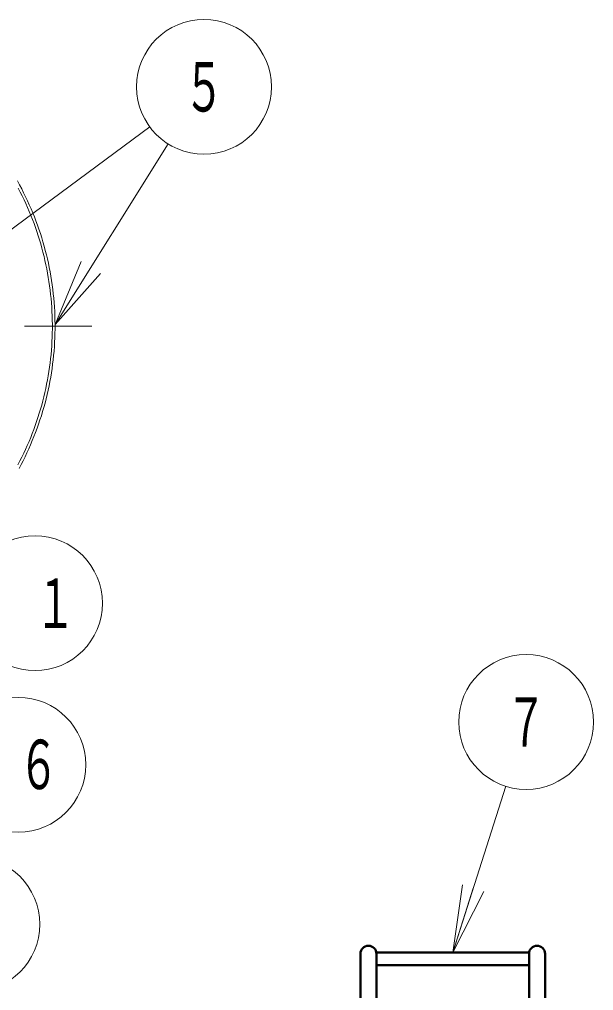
# Model space of a CAD drawing. Units: millimetres on the paper, scale 1:60. Extents: x -385 to 0, y -594 to 267.
# Drawn here: x -223.68 to -198.14, y 162.39 to 205.62 of the extents above; entities that cross this region are included whole.
import ezdxf
from ezdxf.enums import TextEntityAlignment as Align

# ---------------------------------------------------------------- set-up
doc = ezdxf.new("R2010")
doc.units = ezdxf.units.MM
doc.linetypes.add('USER2', pattern=[6, 3, -1, 1, -1])
doc.layers.add('LY_1', color=140, linetype='Continuous', lineweight=50)
doc.styles.add('ＭＳ ゴシック', font='')
doc.styles.get('ＭＳ ゴシック').set_extended_font_data('MS Gothic')

msp = doc.modelspace()

# ---------------------------------------------------------------- linework, layer by layer
at = {"layer": 'LY_1', "color": 7, "lineweight": 13}
for p, q in [((-241.995, 182.985), (-217.878, 200.833)), ((-222.091, 192.035), (-217.058, 200.075)), ((-222.091, 192.035), (-220.923, 194.843)), ((-222.091, 192.035), (-220.499, 194.578)), ((-220.076, 194.312), (-222.091, 192.035)), ((-204.401, 164.085), (-202.046, 171.485)), ((-204.401, 164.085), (-203.968, 167.095)), ((-204.401, 164.085), (-203.491, 166.943)), ((-203.015, 166.792), (-204.401, 164.085))]:
    msp.add_line(p, q, dxfattribs=at)
at = {"layer": 'LY_1', "linetype": 'USER2', "lineweight": 13}
msp.add_line((-220.451, 191.963), (-250.303, 191.963), dxfattribs=at)
at = {"layer": 'LY_1'}
for p, q in [((-208.507, 164.029), (-208.507, 149.029)), ((-207.796, 164.085), (-201.007, 164.085)), ((-207.796, 164.029), (-207.796, 149.029)), ((-201.007, 164.029), (-201.007, 149.029)), ((-200.296, 164.029), (-200.296, 149.029)), ((-207.796, 163.518), (-201.007, 163.518))]:
    msp.add_line(p, q, dxfattribs=at)
at = {"layer": 'LY_1', "color": 7, "lineweight": 13}
for points in [[(-223.762, 198.426), (-223.668, 198.253), (-223.576, 198.079), (-223.488, 197.904), (-223.402, 197.728), (-223.318, 197.55), (-223.237, 197.371), (-223.159, 197.191), (-223.083, 197.01), (-223.01, 196.828), (-222.94, 196.645), (-222.872, 196.46), (-222.807, 196.275), (-222.745, 196.089), (-222.686, 195.902), (-222.629, 195.714), (-222.575, 195.525), (-222.524, 195.335), (-222.476, 195.145), (-222.431, 194.954), (-222.388, 194.762), (-222.348, 194.57), (-222.311, 194.377), (-222.277, 194.184), (-222.246, 193.99), (-222.217, 193.796), (-222.192, 193.601), (-222.169, 193.406), (-222.149, 193.211), (-222.132, 193.015), (-222.118, 192.819), (-222.107, 192.623), (-222.099, 192.427), (-222.094, 192.231), (-222.091, 192.035), (-222.092, 191.838), (-222.095, 191.642), (-222.101, 191.446), (-222.11, 191.25), (-222.122, 191.054), (-222.137, 190.858), (-222.155, 190.663), (-222.175, 190.467), (-222.199, 190.272), (-222.225, 190.078), (-222.254, 189.884), (-222.286, 189.69), (-222.321, 189.497), (-222.359, 189.304), (-222.4, 189.112), (-222.443, 188.92), (-222.489, 188.73), (-222.538, 188.54), (-222.589, 188.35), (-222.644, 188.161), (-222.701, 187.974), (-222.761, 187.787), (-222.824, 187.601), (-222.89, 187.416), (-222.958, 187.232), (-223.029, 187.049), (-223.103, 186.867), (-223.179, 186.686), (-223.258, 186.506), (-223.34, 186.328), (-223.424, 186.15), (-223.511, 185.974), (-223.6, 185.799), (-223.692, 185.626)], [(-223.725, 198.104), (-223.638, 197.935), (-223.553, 197.763), (-223.47, 197.591), (-223.39, 197.418), (-223.312, 197.243), (-223.237, 197.067), (-223.165, 196.89), (-223.095, 196.712), (-223.027, 196.534), (-222.962, 196.354), (-222.9, 196.173), (-222.84, 195.991), (-222.783, 195.809), (-222.729, 195.626), (-222.678, 195.442), (-222.629, 195.257), (-222.582, 195.071), (-222.539, 194.885), (-222.498, 194.699), (-222.459, 194.511), (-222.424, 194.323), (-222.391, 194.135), (-222.361, 193.946), (-222.334, 193.757), (-222.309, 193.568), (-222.287, 193.378), (-222.268, 193.188), (-222.252, 192.997), (-222.238, 192.806), (-222.228, 192.616), (-222.219, 192.425), (-222.214, 192.234), (-222.211, 192.042), (-222.212, 191.851), (-222.214, 191.66), (-222.22, 191.469), (-222.229, 191.278), (-222.24, 191.087), (-222.254, 190.897), (-222.271, 190.706), (-222.29, 190.516), (-222.313, 190.326), (-222.338, 190.137), (-222.365, 189.948), (-222.396, 189.759), (-222.429, 189.571), (-222.465, 189.383), (-222.504, 189.196), (-222.545, 189.009), (-222.589, 188.823), (-222.636, 188.638), (-222.686, 188.453), (-222.738, 188.269), (-222.793, 188.086), (-222.85, 187.904), (-222.91, 187.722), (-222.973, 187.542), (-223.038, 187.362), (-223.106, 187.183), (-223.176, 187.006), (-223.249, 186.829), (-223.325, 186.653), (-223.403, 186.479), (-223.483, 186.306), (-223.566, 186.134), (-223.652, 185.963), (-223.74, 185.793)]]:
    msp.add_lwpolyline(points, dxfattribs=at)
for centre in [(-215.466, 202.618), (-222.982, 179.629), (-201.136, 174.343), (-223.726, 172.44), (-225.771, 165.337)]:
    msp.add_circle(centre, 3, dxfattribs=at)
at = {"layer": 'LY_1'}
for centre in [(-208.151, 164.029), (-200.651, 164.029)]:
    msp.add_arc(centre, 0.356, 0, 180, dxfattribs=at)

# ---------------------------------------------------------------- texts
at = {"layer": 'LY_1', "color": 7, "style": 'ＭＳ ゴシック', "width": 0.6}
for s, p in [('５', (-215.466, 202.618)), ('７', (-201.136, 174.343))]:
    msp.add_text(s, height=2.199, dxfattribs=at).set_placement(p, align=Align.MIDDLE_CENTER)
at = {"layer": 'LY_1', "color": 7, "char_height": 2.199, "attachment_point": 5, "style": 'ＭＳ ゴシック'}
for s, insert in [('\\T1.64;\\W0.6;２１', (-222.982, 179.629)), ('\\T1.64;\\W0.6;１６', (-223.726, 172.44))]:
    msp.add_mtext(s, dxfattribs=dict(at, insert=insert))

doc.saveas('drawing.dxf')
